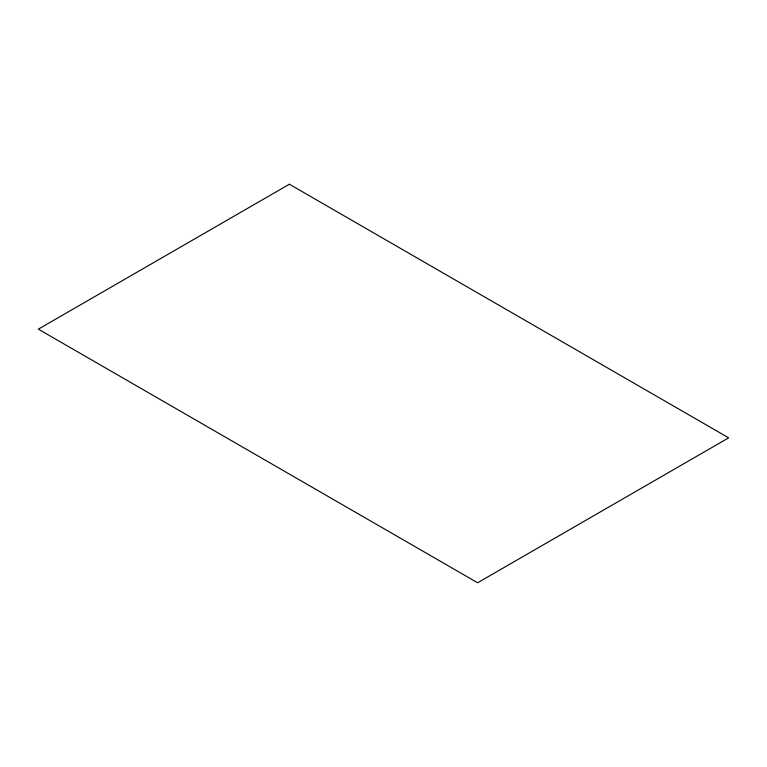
<?xml version="1.0" encoding="UTF-8"?>
<svg xmlns="http://www.w3.org/2000/svg" width="767" height="767" viewBox="0 0 767 767"><rect width="100%" height="100%" fill="white"/><g stroke="black" fill="none" stroke-linecap="round" stroke-linejoin="round"><path stroke-width="1.15" d="M289.37 184.233L38.35 329.158L477.63 582.767L728.65 437.842L289.37 184.233"/></g></svg>
